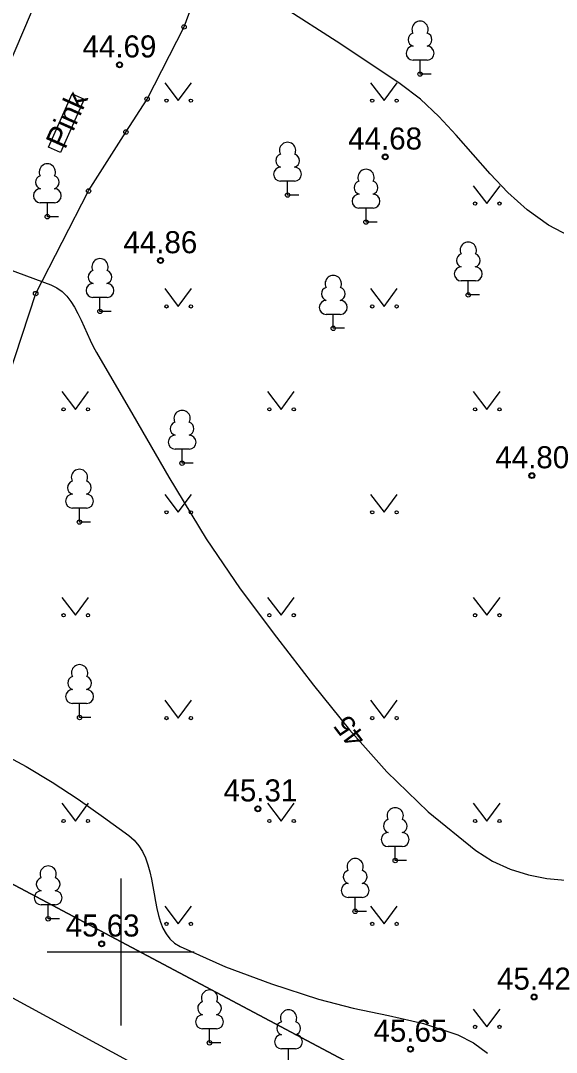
# Model space of a CAD drawing. Extents: x 641727 to 642404, y 6471758 to 6472113.
# Drawn here: x 641946.59 to 641964.82, y 6471946.58 to 6471981.67 of the extents above; entities that cross this region are included whole.
import ezdxf

# ---------------------------------------------------------------- set-up
doc = ezdxf.new("R2010")
doc.units = 0
for name, color, linetype in [('HALJASTUS', 7, 'Continuous'), ('HORISONTAAL-EH2000', 7, 'Continuous'), ('KORGUS-EH2000', 7, 'Continuous'), ('MOOTMPUNKT', 7, 'Continuous'), ('MOOTPIIR', 7, 'Continuous'), ('MPKAABEL', 7, 'Continuous'), ('PIIR', 7, 'Continuous'), ('PUU', 7, 'Continuous'), ('RAJATIS', 7, 'Continuous'), ('TEE', 7, 'Continuous'), ('VORK', 7, 'Continuous')]:
    doc.layers.add(name, color=color, linetype=linetype)

msp = doc.modelspace()

# ---------------------------------------------------------------- linework, layer by layer
at = {"layer": 'HALJASTUS'}
for p, q in [((641951.495, 6471979.558), (641951.958, 6471978.952)), ((641951.958, 6471978.952), (641952.404, 6471979.558)), ((641958.495, 6471979.558), (641958.958, 6471978.952)), ((641958.958, 6471978.952), (641959.404, 6471979.558)), ((641961.995, 6471976.058), (641962.458, 6471975.452)), ((641962.458, 6471975.452), (641962.904, 6471976.058)), ((641951.495, 6471972.558), (641951.958, 6471971.952)), ((641951.958, 6471971.952), (641952.404, 6471972.558)), ((641958.495, 6471972.558), (641958.958, 6471971.952)), ((641958.958, 6471971.952), (641959.404, 6471972.558)), ((641947.995, 6471969.058), (641948.458, 6471968.452)), ((641948.458, 6471968.452), (641948.904, 6471969.058)), ((641954.995, 6471969.058), (641955.458, 6471968.452)), ((641955.458, 6471968.452), (641955.904, 6471969.058)), ((641961.995, 6471969.058), (641962.458, 6471968.452)), ((641962.458, 6471968.452), (641962.904, 6471969.058)), ((641951.495, 6471965.558), (641951.958, 6471964.952)), ((641951.958, 6471964.952), (641952.404, 6471965.558)), ((641958.495, 6471965.558), (641958.958, 6471964.952)), ((641958.958, 6471964.952), (641959.404, 6471965.558)), ((641947.995, 6471962.058), (641948.458, 6471961.452)), ((641948.458, 6471961.452), (641948.904, 6471962.058)), ((641954.995, 6471962.058), (641955.458, 6471961.452)), ((641955.458, 6471961.452), (641955.904, 6471962.058)), ((641961.995, 6471962.058), (641962.458, 6471961.452)), ((641962.458, 6471961.452), (641962.904, 6471962.058)), ((641951.495, 6471958.558), (641951.958, 6471957.952)), ((641951.958, 6471957.952), (641952.404, 6471958.558)), ((641958.495, 6471958.558), (641958.958, 6471957.952)), ((641958.958, 6471957.952), (641959.404, 6471958.558)), ((641947.995, 6471955.058), (641948.458, 6471954.452)), ((641948.458, 6471954.452), (641948.904, 6471955.058)), ((641954.995, 6471955.058), (641955.458, 6471954.452)), ((641955.458, 6471954.452), (641955.904, 6471955.058)), ((641961.995, 6471955.058), (641962.458, 6471954.452)), ((641962.458, 6471954.452), (641962.904, 6471955.058)), ((641951.495, 6471951.558), (641951.958, 6471950.952)), ((641951.958, 6471950.952), (641952.404, 6471951.558)), ((641958.495, 6471951.558), (641958.958, 6471950.952)), ((641958.958, 6471950.952), (641959.404, 6471951.558)), ((641961.995, 6471948.058), (641962.458, 6471947.452)), ((641962.458, 6471947.452), (641962.904, 6471948.058))]:
    msp.add_line(p, q, dxfattribs=at)
for centre in [(641951.557, 6471978.952), (641952.386, 6471978.952), (641958.557, 6471978.952), (641959.386, 6471978.952), (641962.057, 6471975.452), (641962.886, 6471975.452), (641951.557, 6471971.952), (641952.386, 6471971.952), (641958.557, 6471971.952), (641959.386, 6471971.952), (641948.057, 6471968.452), (641948.886, 6471968.452), (641955.057, 6471968.452), (641955.886, 6471968.452), (641962.057, 6471968.452), (641962.886, 6471968.452), (641951.557, 6471964.952), (641952.386, 6471964.952), (641958.557, 6471964.952), (641959.386, 6471964.952), (641948.057, 6471961.452), (641948.886, 6471961.452), (641955.057, 6471961.452), (641955.886, 6471961.452), (641962.057, 6471961.452), (641962.886, 6471961.452), (641951.557, 6471957.952), (641952.386, 6471957.952), (641958.557, 6471957.952), (641959.386, 6471957.952), (641948.057, 6471954.452), (641948.886, 6471954.452), (641955.057, 6471954.452), (641955.886, 6471954.452), (641962.057, 6471954.452), (641962.886, 6471954.452), (641951.557, 6471950.952), (641952.386, 6471950.952), (641958.557, 6471950.952), (641959.386, 6471950.952), (641962.057, 6471947.452), (641962.886, 6471947.452)]:
    msp.add_circle(centre, 0.055, dxfattribs=at)
at = {"layer": 'HORISONTAAL-EH2000'}
for points in [[(641965.478, 6471974.225), (641964.548, 6471974.721), (641963.826, 6471975.241), (641963.173, 6471975.829), (641962.567, 6471976.461), (641961.987, 6471977.117), (641961.413, 6471977.773), (641960.823, 6471978.407), (641960.196, 6471978.998), (641959.511, 6471979.522), (641957.493, 6471980.877), (641955.441, 6471982.185), (641953.321, 6471983.371), (641948.634, 6471985.746)], [(641943.721, 6471974.123), (641947.622, 6471972.682), (641947.826, 6471972.585), (641948.005, 6471972.456), (641948.164, 6471972.3), (641948.305, 6471972.121), (641948.431, 6471971.924), (641948.546, 6471971.712), (641948.653, 6471971.49), (641948.754, 6471971.263), (641948.855, 6471971.035), (641948.956, 6471970.81), (641949.063, 6471970.593), (641949.177, 6471970.387), (641950.417, 6471968.27), (641951.64, 6471966.148), (641952.909, 6471964.05), (641954.063, 6471962.348), (641955.295, 6471960.703), (641956.563, 6471959.071), (641957.782, 6471957.556), (641959.057, 6471956.129), (641960.463, 6471954.769), (641962.076, 6471953.455), (641962.652, 6471953.088), (641963.254, 6471952.813), (641963.873, 6471952.62), (641964.498, 6471952.501), (641965.12, 6471952.445)], [(641945.884, 6471956.784), (641946.783, 6471956.309), (641947.672, 6471955.773), (641948.549, 6471955.192), (641949.417, 6471954.581), (641950.275, 6471953.957), (641950.459, 6471953.797), (641950.612, 6471953.614), (641950.737, 6471953.413), (641950.838, 6471953.195), (641950.921, 6471952.964), (641950.987, 6471952.723), (641951.042, 6471952.475), (641951.089, 6471952.224), (641951.133, 6471951.971), (641951.178, 6471951.721), (641951.226, 6471951.477), (641951.283, 6471951.241), (641951.353, 6471951.017), (641951.438, 6471950.808), (641951.544, 6471950.617), (641951.675, 6471950.448), (641951.833, 6471950.302), (641952.024, 6471950.184), (641953.56, 6471949.497), (641955.132, 6471948.914), (641956.728, 6471948.394), (641957.913, 6471948.087), (641959.114, 6471947.838), (641960.306, 6471947.564), (641961.466, 6471947.179), (641962.002, 6471946.904), (641962.482, 6471946.557)]]:
    msp.add_lwpolyline(points, dxfattribs=at)
at = {"layer": 'KORGUS-EH2000'}
for centre in [(641949.961, 6471980.17), (641958.999, 6471977.038), (641951.356, 6471973.512), (641963.989, 6471966.199), (641954.667, 6471954.868), (641949.351, 6471950.274), (641964.061, 6471948.467), (641959.856, 6471946.694)]:
    msp.add_circle(centre, 0.1, dxfattribs=at)
at = {"layer": 'MOOTMPUNKT'}
for centre in [(641952.157, 6471981.457), (641949.961, 6471980.17), (641960.184, 6471979.856), (641950.898, 6471979.005), (641950.177, 6471977.884), (641958.999, 6471977.038), (641948.907, 6471975.879), (641955.676, 6471975.739), (641947.504, 6471975.005), (641958.345, 6471974.822), (641951.356, 6471973.512), (641947.107, 6471972.391), (641961.824, 6471972.345), (641949.295, 6471971.783), (641957.231, 6471971.208), (641952.088, 6471966.622), (641963.989, 6471966.199), (641948.596, 6471964.618), (641948.601, 6471957.973), (641954.667, 6471954.868), (641959.338, 6471953.108), (641957.976, 6471951.38), (641947.532, 6471951.127), (641949.351, 6471950.274), (641964.061, 6471948.467), (641953.021, 6471946.91), (641959.856, 6471946.694)]:
    msp.add_circle(centre, 0.075, dxfattribs=at)
at = {"layer": 'MOOTPIIR'}
msp.add_lwpolyline([(641982.437, 6472004.458), (641964.558, 6472017.134), (641951.861, 6472002.036), (641915.536, 6472035.655), (641909.172, 6472031.632), (641898.928, 6472024.251), (641888.558, 6472015.71), (641880.033, 6472008.088), (641878.208, 6472006.707), (641877.519, 6472002.913), (641877.071, 6472000.868), (641878.189, 6471998.936), (641884.446, 6471988.304), (641889.631, 6471983.04), (641891.583, 6471981.631), (641897.121, 6471978.023), (641905.691, 6471972.457), (641912.464, 6471968.218), (641917.809, 6471965.366), (641931.199, 6471957.024), (641943.973, 6471949.714), (641953.204, 6471944.702), (641969.916, 6471934.51)], dxfattribs=at)
at = {"layer": 'MPKAABEL'}
msp.add_lwpolyline([(641944.994, 6471951.634), (641943.887, 6471954.614), (641943.237, 6471956.121), (641943.122, 6471958.136), (641943.859, 6471962.324), (641944.354, 6471965.16), (641944.394, 6471965.294), (641945.946, 6471968.838), (641947.107, 6471972.391), (641948.907, 6471975.879), (641950.177, 6471977.884), (641950.898, 6471979.005), (641952.157, 6471981.457), (641953.518, 6471985.158), (641954.47, 6471986.392), (641956.247, 6471986.94), (641957.753, 6471986.987), (641957.895, 6471986.971), (641960.064, 6471986.599), (641970.502, 6471983.548)], dxfattribs=at)
at = {"layer": 'PIIR'}
for points in [[(641877.52, 6472001.62), (641895.89, 6472016.54), (641915.99, 6472031.13), (641951.7, 6471999.62), (641964.78, 6472016.03), (641983.28, 6472002.24), (642001.33, 6472027.96), (642015.37, 6472014.73), (642043.28, 6472044.21), (642061.48, 6472029.49), (642027.1, 6471987.54), (642006.96, 6472001.86), (641997.37, 6471988.68), (642017.35, 6471973.82), (642002.31, 6471955.2), (641985.07, 6471931.45), (641976.92, 6471936.05), (641936.82, 6471957.35), (641888.83, 6471988.61)], [(641763.37, 6471925.16), (641871.64, 6471996.91), (641877.52, 6472001.62), (641888.83, 6471988.61), (641936.82, 6471957.35), (641976.92, 6471936.05), (641985.07, 6471931.45), (641936.28, 6471864.22), (641908.89, 6471825.05), (641904.5, 6471820.87), (641903.99, 6471821.36), (641871.15, 6471844.69), (641833.43, 6471872.67), (641802.33, 6471891.52), (641764.55, 6471924.16)]]:
    msp.add_lwpolyline(points, close=True, dxfattribs=at)
at = {"layer": 'PUU'}
for p, q in [((641960.424, 6471980.331), (641959.944, 6471980.331)), ((641960.184, 6471979.856), (641960.184, 6471980.331)), ((641960.564, 6471979.856), (641960.184, 6471979.856)), ((641955.916, 6471976.214), (641955.436, 6471976.214)), ((641955.676, 6471975.739), (641955.676, 6471976.214)), ((641956.056, 6471975.739), (641955.676, 6471975.739)), ((641947.744, 6471975.48), (641947.264, 6471975.48)), ((641947.504, 6471975.005), (641947.504, 6471975.48)), ((641958.585, 6471975.297), (641958.105, 6471975.297)), ((641958.345, 6471974.822), (641958.345, 6471975.297)), ((641947.884, 6471975.005), (641947.504, 6471975.005)), ((641958.725, 6471974.822), (641958.345, 6471974.822)), ((641962.064, 6471972.82), (641961.584, 6471972.82)), ((641961.824, 6471972.345), (641961.824, 6471972.82)), ((641962.204, 6471972.345), (641961.824, 6471972.345)), ((641949.535, 6471972.258), (641949.055, 6471972.258)), ((641949.295, 6471971.783), (641949.295, 6471972.258)), ((641949.675, 6471971.783), (641949.295, 6471971.783)), ((641957.471, 6471971.683), (641956.991, 6471971.683)), ((641957.231, 6471971.208), (641957.231, 6471971.683)), ((641957.611, 6471971.208), (641957.231, 6471971.208)), ((641952.328, 6471967.097), (641951.848, 6471967.097)), ((641952.088, 6471966.622), (641952.088, 6471967.097)), ((641952.468, 6471966.622), (641952.088, 6471966.622)), ((641948.836, 6471965.093), (641948.356, 6471965.093)), ((641948.596, 6471964.618), (641948.596, 6471965.093)), ((641948.976, 6471964.618), (641948.596, 6471964.618)), ((641948.841, 6471958.448), (641948.361, 6471958.448)), ((641948.601, 6471957.973), (641948.601, 6471958.448)), ((641948.981, 6471957.973), (641948.601, 6471957.973)), ((641959.578, 6471953.583), (641959.098, 6471953.583)), ((641959.338, 6471953.108), (641959.338, 6471953.583)), ((641959.718, 6471953.108), (641959.338, 6471953.108)), ((641958.216, 6471951.855), (641957.736, 6471951.855)), ((641957.976, 6471951.38), (641957.976, 6471951.855)), ((641947.772, 6471951.602), (641947.292, 6471951.602)), ((641947.532, 6471951.127), (641947.532, 6471951.602)), ((641958.356, 6471951.38), (641957.976, 6471951.38)), ((641947.912, 6471951.127), (641947.532, 6471951.127)), ((641953.261, 6471947.385), (641952.781, 6471947.385)), ((641953.021, 6471946.91), (641953.021, 6471947.385)), ((641953.401, 6471946.91), (641953.021, 6471946.91)), ((641955.95, 6471946.708), (641955.47, 6471946.708)), ((641955.71, 6471946.233), (641955.71, 6471946.708))]:
    msp.add_line(p, q, dxfattribs=at)
for centre, radius, start, end in [((641960.184, 6471981.376), 0.277, 332.5799, 207.4201), ((641960.014, 6471981.029), 0.233, 109.0217, 253.1415), ((641960.354, 6471981.029), 0.233, 286.8508, 70.9859), ((641959.947, 6471980.568), 0.238, 90.0016, 269.3953), ((641960.421, 6471980.568), 0.238, 270.6047, 89.9984), ((641955.676, 6471977.259), 0.277, 332.5799, 207.4201), ((641955.506, 6471976.912), 0.233, 109.0217, 253.1415), ((641955.846, 6471976.912), 0.233, 286.8508, 70.9859), ((641947.504, 6471976.525), 0.277, 332.5799, 207.4201), ((641955.439, 6471976.451), 0.238, 90.0016, 269.3953), ((641955.913, 6471976.451), 0.238, 270.6047, 89.9984), ((641958.345, 6471976.342), 0.277, 332.5799, 207.4201), ((641947.334, 6471976.178), 0.233, 109.0217, 253.1415), ((641947.674, 6471976.178), 0.233, 286.8508, 70.9859), ((641958.175, 6471975.995), 0.233, 109.0217, 253.1415), ((641958.515, 6471975.995), 0.233, 286.8508, 70.9859), ((641947.267, 6471975.717), 0.238, 90.0016, 269.3953), ((641947.741, 6471975.717), 0.238, 270.6047, 89.9984), ((641958.108, 6471975.534), 0.238, 90.0016, 269.3953), ((641958.582, 6471975.534), 0.238, 270.6047, 89.9984), ((641961.824, 6471973.865), 0.277, 332.5799, 207.4201), ((641961.654, 6471973.518), 0.233, 109.0217, 253.1415), ((641961.994, 6471973.518), 0.233, 286.8508, 70.9859), ((641949.295, 6471973.303), 0.277, 332.5799, 207.4201), ((641949.125, 6471972.956), 0.233, 109.0217, 253.1415), ((641949.465, 6471972.956), 0.233, 286.8508, 70.9859), ((641961.587, 6471973.057), 0.238, 90.0016, 269.3953), ((641962.061, 6471973.057), 0.238, 270.6047, 89.9984), ((641949.058, 6471972.495), 0.238, 90.0016, 269.3953), ((641949.532, 6471972.495), 0.238, 270.6047, 89.9984), ((641957.231, 6471972.728), 0.277, 332.5799, 207.4201), ((641957.061, 6471972.381), 0.233, 109.0217, 253.1415), ((641957.401, 6471972.381), 0.233, 286.8508, 70.9859), ((641956.994, 6471971.92), 0.238, 90.0016, 269.3953), ((641957.468, 6471971.92), 0.238, 270.6047, 89.9984), ((641952.088, 6471968.142), 0.277, 332.5799, 207.4201), ((641951.918, 6471967.795), 0.233, 109.0217, 253.1415), ((641952.258, 6471967.795), 0.233, 286.8508, 70.9859), ((641951.851, 6471967.334), 0.238, 90.0016, 269.3953), ((641952.325, 6471967.334), 0.238, 270.6047, 89.9984), ((641948.596, 6471966.138), 0.277, 332.5799, 207.4201), ((641948.426, 6471965.791), 0.233, 109.0217, 253.1415), ((641948.766, 6471965.791), 0.233, 286.8508, 70.9859), ((641948.359, 6471965.33), 0.238, 90.0016, 269.3953), ((641948.833, 6471965.33), 0.238, 270.6047, 89.9984), ((641948.601, 6471959.493), 0.277, 332.5799, 207.4201), ((641948.431, 6471959.146), 0.233, 109.0217, 253.1415), ((641948.771, 6471959.146), 0.233, 286.8508, 70.9859), ((641948.364, 6471958.685), 0.238, 90.0016, 269.3953), ((641948.838, 6471958.685), 0.238, 270.6047, 89.9984), ((641959.338, 6471954.628), 0.277, 332.5799, 207.4201), ((641959.168, 6471954.281), 0.233, 109.0217, 253.1415), ((641959.508, 6471954.281), 0.233, 286.8508, 70.9859), ((641959.101, 6471953.82), 0.238, 90.0016, 269.3953), ((641959.575, 6471953.82), 0.238, 270.6047, 89.9984), ((641957.976, 6471952.9), 0.277, 332.5799, 207.4201), ((641947.532, 6471952.647), 0.277, 332.5799, 207.4201), ((641957.806, 6471952.553), 0.233, 109.0217, 253.1415), ((641958.146, 6471952.553), 0.233, 286.8508, 70.9859), ((641947.362, 6471952.3), 0.233, 109.0217, 253.1415), ((641947.702, 6471952.3), 0.233, 286.8508, 70.9859), ((641957.739, 6471952.092), 0.238, 90.0016, 269.3953), ((641958.213, 6471952.092), 0.238, 270.6047, 89.9984), ((641947.295, 6471951.839), 0.238, 90.0016, 269.3953), ((641947.769, 6471951.839), 0.238, 270.6047, 89.9984), ((641953.021, 6471948.43), 0.277, 332.5799, 207.4201), ((641952.851, 6471948.083), 0.233, 109.0217, 253.1415), ((641953.191, 6471948.083), 0.233, 286.8508, 70.9859), ((641952.784, 6471947.622), 0.238, 90.0016, 269.3953), ((641953.258, 6471947.622), 0.238, 270.6047, 89.9984), ((641955.71, 6471947.753), 0.277, 332.5799, 207.4201), ((641955.54, 6471947.406), 0.233, 109.0217, 253.1415), ((641955.88, 6471947.406), 0.233, 286.8508, 70.9859), ((641955.473, 6471946.945), 0.238, 90.0016, 269.3953), ((641955.947, 6471946.945), 0.238, 270.6047, 89.9984)]:
    msp.add_arc(centre, radius, start, end, dxfattribs=at)
at = {"layer": 'RAJATIS'}
msp.add_lwpolyline([(641947.544, 6471977.37), (641948.353, 6471979.186), (641948.761, 6471979.004), (641947.952, 6471977.188), (641947.544, 6471977.37)], dxfattribs=at)
at = {"layer": 'TEE'}
for points in [[(641879.463, 6472007.656), (641877.519, 6472002.913), (641877.525, 6472001.562), (641877.071, 6472000.868), (641878.189, 6471998.936), (641884.446, 6471988.304), (641889.631, 6471983.04), (641889.631, 6471983.04), (641891.583, 6471981.631), (641897.121, 6471978.023), (641905.691, 6471972.457), (641912.464, 6471968.218), (641917.809, 6471965.366), (641931.199, 6471957.024), (641943.973, 6471949.714), (641953.204, 6471944.702), (641969.916, 6471934.51)], [(641937.625, 6471953.347), (641938.306, 6471957.547), (641939.847, 6471964.983), (641943.956, 6471974.93), (641947.677, 6471983.647), (641952.025, 6471993.182), (641952.173, 6471993.462), (641956.873, 6471992.215), (641974.629, 6471986.744), (641985.978, 6471983.195), (641991.771, 6471981.634), (642001.086, 6471980.676), (642011.758, 6471978.158), (642020.162, 6471975.751)]]:
    msp.add_lwpolyline(points, dxfattribs=at)
at = {"layer": 'VORK'}
for p, q in [((641950, 6471952.5), (641950, 6471947.5)), ((641947.5, 6471950), (641952.5, 6471950))]:
    msp.add_line(p, q, dxfattribs=at)

# ---------------------------------------------------------------- texts
at = {"layer": 'HORISONTAAL-EH2000'}
msp.add_text('45', height=0.7, rotation=127.2434, dxfattribs=at).set_placement((641958.383, 6471957.285))
at = {"layer": 'KORGUS-EH2000'}
for s, p in [('44.69', (641948.702, 6471980.42)), ('44.68', (641957.74, 6471977.288)), ('44.86', (641950.094, 6471973.762)), ('44.80', (641962.746, 6471966.449)), ('45.31', (641953.497, 6471955.118)), ('45.63', (641948.13, 6471950.524)), ('45.42', (641962.803, 6471948.717)), ('45.65', (641958.6, 6471946.944))]:
    msp.add_text(s, height=0.75, dxfattribs=at).set_placement(p)
at = {"layer": 'RAJATIS'}
msp.add_text('Pink', height=0.75, rotation=65.8356, dxfattribs=at).set_placement((641948.107, 6471977.265))

doc.saveas('drawing.dxf')
